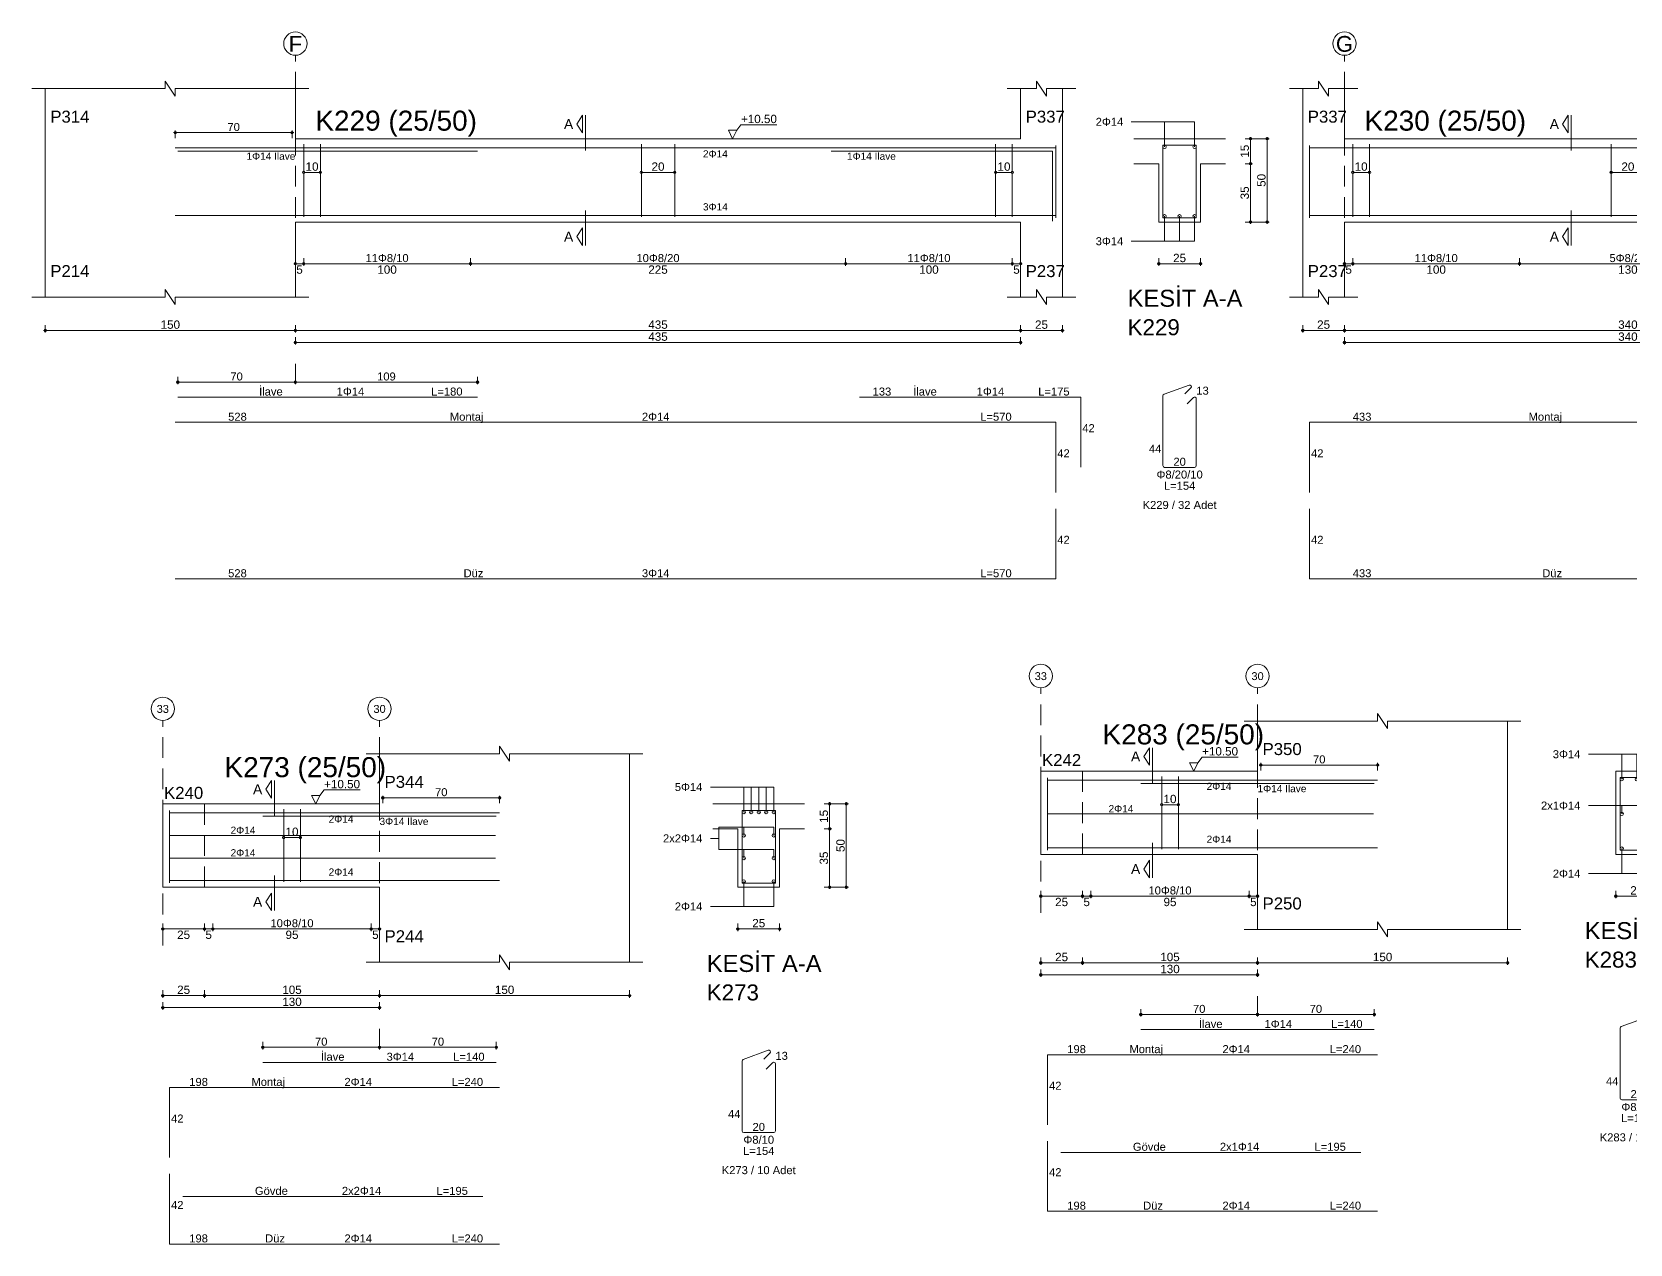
# Model space of a CAD drawing. Header units: millimetres. Extents: x 2232 to 85269, y -3593 to 5869.
# Drawn here: x 52799 to 54237, y -1480 to -390 of the extents above; entities that cross this region are included whole.
import ezdxf

# ---------------------------------------------------------------- set-up
doc = ezdxf.new("R2010")
doc.units = ezdxf.units.MM
doc.linetypes.add('DASHDOT2', pattern=[12.7, 6.35, -3.175, 0, -3.175])
doc.linetypes.add('DASHED4', pattern=[18.75, 12.5, -6.25])
doc.layers.add('aks', color=251, linetype='DASHDOT2', lineweight=35)
for name, color, linetype in [('Donatı Topl. Uzun. Yazısı', 7, 'Continuous'), ('Donatı Uz. Yazısı', 7, 'Continuous'), ('Donatı Yazısı', 7, 'Continuous'), ('Donatı Çizgisi', 7, 'Continuous'), ('Kiriş', 7, 'Continuous'), ('Standart', 7, 'Continuous'), ('Ölçülendirme', 7, 'Continuous')]:
    doc.layers.add(name, color=color, linetype=linetype)
doc.styles.add('arial_1_18', font='arial.ttf', dxfattribs={"height": 0.2})

# ---------------------------------------------------------------- blocks, each defined once
blk = doc.blocks.new('IDE792Entity7474')
at = {"layer": 'aks', "color": 30, "linetype": 'DASHED4', "lineweight": 5}
for points in [[(13973.33, 2016.8), (13973.33, 2151.8)], [(13973.33, 1955.8), (13973.33, 1966.8)]]:
    blk.add_lwpolyline(points, dxfattribs=at)
at = {"layer": 'aks', "color": 1, "linetype": 'Continuous', "lineweight": 5}
blk.add_circle((13973.33, 2158.8), 7, dxfattribs=at)
at = {"layer": 'Donatı Çizgisi', "color": 5, "linetype": 'Continuous', "lineweight": 5}
for points in [[(13901.33, 2096.4), (14429.33, 2096.4)], [(13902.83, 2094.4), (14082.58, 2094.4)], [(13978.33, 2055), (13978.33, 2098.6)], [(13988.33, 2055), (13988.33, 2098.6)], [(14180.83, 2055), (14180.83, 2098.6)], [(14200.83, 2055), (14200.83, 2098.6)], [(14294.58, 2094.4), (14427.33, 2094.4)], [(14393.33, 2055), (14393.33, 2098.6)], [(14403.33, 2055), (14403.33, 2098.6)], [(14427.33, 2052.4), (14427.33, 2094.4)], [(14429.33, 2054.4), (14429.33, 2097.8)], [(14493.67, 2054.3), (14493.67, 2097.9)], [(14493.67, 2097.9), (14513.67, 2097.9)], [(14513.67, 2054.3), (14513.67, 2097.9)], [(13901.33, 2055.8), (14429.33, 2055.8)], [(14493.67, 2054.3), (14513.67, 2054.3)], [(13902.83, 1946.8), (14082.58, 1946.8)], [(14311.58, 1946.8), (14444.33, 1946.8)], [(14444.33, 1904.8), (14444.33, 1946.8)], [(14493.67, 1905.72), (14493.67, 1947.59)], [(14494.34, 1948.54), (14509.34, 1954.01)], [(14506.77, 1948.69), (14510.41, 1952.33)], [(14508.15, 1942.78), (14511.93, 1946.56)], [(14513.67, 1905.72), (14513.67, 1945.84)], [(13901.33, 1931.7), (14429.33, 1931.7)], [(14429.33, 1889.7), (14429.33, 1931.7)], [(14494.69, 1904.7), (14512.65, 1904.7)], [(14429.33, 1837.85), (14429.33, 1879.85)], [(13901.33, 1837.85), (14429.33, 1837.85)]]:
    blk.add_lwpolyline(points, dxfattribs=at)
for centre in [(14494.67, 2096.9), (14512.67, 2096.9), (14494.67, 2055.3), (14503.67, 2055.3), (14512.67, 2055.3)]:
    blk.add_circle(centre, 1, dxfattribs=at)
for centre, start, end in [((14494.69, 1947.59), 110, 180), ((14509.69, 1953.05), 315, 110), ((14512.65, 1945.84), 0, 135), ((14494.69, 1905.72), 180, 270), ((14512.65, 1905.72), 270, 0)]:
    blk.add_arc(centre, 1.02, start, end, dxfattribs=at)
at = {"layer": 'Kiriş', "color": 1, "linetype": 'Continuous', "lineweight": 5}
for points in [[(13815.33, 2131.8), (13895.33, 2131.8)], [(13823.33, 2006.8), (13823.33, 2131.8)], [(13895.33, 2131.8), (13895.33, 2136.3)], [(13901.33, 2127.3), (13895.33, 2136.3)], [(13901.33, 2127.3), (13901.33, 2131.8)], [(13901.33, 2131.8), (13981.33, 2131.8)], [(13973.33, 2101.8), (13973.33, 2131.8)], [(14400.33, 2131.8), (14417.83, 2131.8)], [(14408.33, 2101.8), (14408.33, 2131.8)], [(14417.83, 2131.8), (14417.83, 2136.3)], [(14423.83, 2127.3), (14417.83, 2136.3)], [(14423.83, 2131.8), (14441.33, 2131.8)], [(14423.83, 2127.3), (14423.83, 2131.8)], [(14433.33, 2006.8), (14433.33, 2131.8)], [(13973.33, 2101.8), (14408.33, 2101.8)], [(14476.17, 2101.8), (14531.17, 2101.8)], [(14476.17, 2086.8), (14491.17, 2086.8)], [(14491.17, 2051.8), (14491.17, 2086.8)], [(14516.17, 2086.8), (14531.17, 2086.8)], [(14516.17, 2051.8), (14516.17, 2086.8)], [(13973.33, 2051.8), (14408.33, 2051.8)], [(13973.33, 2006.8), (13973.33, 2051.8)], [(14408.33, 2006.8), (14408.33, 2051.8)], [(14491.17, 2051.8), (14516.17, 2051.8)], [(13815.33, 2006.8), (13895.33, 2006.8)], [(13901.33, 2002.3), (13895.33, 2011.3)], [(13895.33, 2006.8), (13895.33, 2011.3)], [(13901.33, 2006.8), (13981.33, 2006.8)], [(13901.33, 2002.3), (13901.33, 2006.8)], [(14400.33, 2006.8), (14417.83, 2006.8)], [(14423.83, 2002.3), (14417.83, 2011.3)], [(14417.83, 2006.8), (14417.83, 2011.3)], [(14423.83, 2006.8), (14441.33, 2006.8)], [(14423.83, 2002.3), (14423.83, 2006.8)]]:
    blk.add_lwpolyline(points, dxfattribs=at)
at = {"layer": 'Ölçülendirme', "color": 1, "linetype": 'Continuous', "lineweight": 5}
for points in [[(14142.08, 2110.55), (14145.58, 2115.8)], [(14145.58, 2105.3), (14142.08, 2110.55)], [(14145.58, 2105.3), (14145.58, 2115.8)], [(14147.33, 2094.8), (14147.33, 2115.8)], [(14238.08, 2106.8), (14240.58, 2110.13)], [(14240.58, 2110.13), (14262.14, 2110.13)], [(14474.67, 2111.9), (14512.67, 2111.9)], [(14494.67, 2096.9), (14494.67, 2111.9)], [(14512.67, 2096.9), (14512.67, 2111.9)], [(13900.33, 2105.4), (13972.33, 2105.4)], [(13901.33, 2102.15), (13901.33, 2106.65)], [(13971.33, 2102.15), (13971.33, 2106.65)], [(14235.58, 2101.8), (14233.08, 2106.8)], [(14233.08, 2106.8), (14238.08, 2106.8)], [(14238.08, 2106.8), (14235.58, 2101.8)], [(14235.58, 2101.8), (14235.58, 2101.8)], [(14542.92, 2101.8), (14557.42, 2101.8)], [(14546.17, 2050.8), (14546.17, 2102.8)], [(14556.17, 2050.8), (14556.17, 2102.8)], [(13978.33, 2081.6), (13988.33, 2081.6)], [(14180.83, 2081.6), (14200.83, 2081.6)], [(14393.33, 2081.6), (14403.33, 2081.6)], [(14542.92, 2086.8), (14547.42, 2086.8)], [(14147.33, 2037.8), (14147.33, 2058.8)], [(14494.67, 2040.3), (14494.67, 2055.3)], [(14503.67, 2040.3), (14503.67, 2055.3)], [(14512.67, 2040.3), (14512.67, 2055.3)], [(14542.92, 2051.8), (14557.42, 2051.8)], [(14142.08, 2043.05), (14145.58, 2048.3)], [(14145.58, 2037.8), (14142.08, 2043.05)], [(14145.58, 2037.8), (14145.58, 2048.3)], [(14474.67, 2040.3), (14512.67, 2040.3)], [(13972.33, 2026.8), (14409.33, 2026.8)], [(13973.33, 2025.55), (13973.33, 2030.05)], [(13978.33, 2025.55), (13978.33, 2030.05)], [(14078.33, 2025.55), (14078.33, 2030.05)], [(14303.33, 2025.55), (14303.33, 2030.05)], [(14403.33, 2025.55), (14403.33, 2030.05)], [(14408.33, 2025.55), (14408.33, 2030.05)], [(14490.17, 2026.8), (14517.17, 2026.8)], [(14491.17, 2025.55), (14491.17, 2030.05)], [(14516.17, 2025.55), (14516.17, 2030.05)], [(13822.33, 1986.8), (14434.33, 1986.8)], [(13823.33, 1985.55), (13823.33, 1990.05)], [(13973.33, 1985.55), (13973.33, 1990.05)], [(14408.33, 1985.55), (14408.33, 1990.05)], [(14433.33, 1985.55), (14433.33, 1990.05)], [(13972.33, 1979.6), (14409.33, 1979.6)], [(13973.33, 1978.35), (13973.33, 1982.85)], [(14408.33, 1978.35), (14408.33, 1982.85)], [(13901.83, 1955.8), (13974.33, 1955.8)], [(13902.83, 1954.55), (13902.83, 1959.05)], [(13972.33, 1955.8), (14083.58, 1955.8)], [(13973.33, 1954.55), (13973.33, 1959.05)], [(13973.33, 1954.55), (13973.33, 1959.05)], [(14082.58, 1954.55), (14082.58, 1959.05)]]:
    blk.add_lwpolyline(points, dxfattribs=at)
for centre in [(13901.33, 2105.4), (13971.33, 2105.4), (14546.17, 2101.8), (14556.17, 2101.8), (13978.33, 2081.6), (13988.33, 2081.6), (14180.83, 2081.6), (14200.83, 2081.6), (14393.33, 2081.6), (14403.33, 2081.6), (14546.17, 2086.8), (14546.17, 2051.8), (14556.17, 2051.8), (13973.33, 2026.8), (13978.33, 2026.8), (13978.33, 2026.8), (14078.33, 2026.8), (14078.33, 2026.8), (14303.33, 2026.8), (14303.33, 2026.8), (14403.33, 2026.8), (14403.33, 2026.8), (14408.33, 2026.8), (14491.17, 2026.8), (14516.17, 2026.8), (13823.33, 1986.8), (13973.33, 1986.8), (13973.33, 1986.8), (14408.33, 1986.8), (14408.33, 1986.8), (14433.33, 1986.8), (13973.33, 1979.6), (14408.33, 1979.6), (13902.83, 1955.8), (13973.33, 1955.8), (13973.33, 1955.8), (14082.58, 1955.8)]:
    blk.add_circle(centre, 0.75, dxfattribs=at)
at = {"layer": 'aks', "color": 1, "linetype": 'Continuous', "lineweight": 5, "style": 'arial_1_18'}
blk.add_text('F', height=9.45, dxfattribs=at).set_placement((13969.3, 2153.92))
at = {"layer": 'Donatı Topl. Uzun. Yazısı', "color": 1, "linetype": 'Continuous', "lineweight": 5, "style": 'arial_1_18'}
for s, p in [('L=180', (14054.76, 1947.76)), ('L=175', (14418.86, 1947.76)), ('L=570', (14384.1, 1932.66)), ('L=154', (14494.25, 1891.26)), ('L=570', (14384.1, 1838.81))]:
    blk.add_text(s, height=4.8, dxfattribs=at).set_placement(p)
at = {"layer": 'Donatı Uz. Yazısı', "color": 1, "linetype": 'Continuous', "lineweight": 5, "style": 'arial_1_18'}
for s, p in [('133', (14319.55, 1947.76)), ('13', (14513.67, 1948.3)), ('528', (13933.01, 1932.66)), ('42', (14445.29, 1925.8)), ('44', (14485.25, 1913.42)), ('42', (14430.29, 1910.7)), ('20', (14499.94, 1905.66)), ('42', (14430.29, 1858.85)), ('528', (13933.01, 1838.81))]:
    blk.add_text(s, height=4.8, dxfattribs=at).set_placement(p)
at = {"layer": 'Donatı Yazısı', "color": 5, "linetype": 'Continuous', "lineweight": 5, "style": 'arial_1_18'}
for s, height, p in [('2Φ14', 4.8, (14453.33, 2109.5)), ('1Φ14 İlave', 4.32, (13944.02, 2089.12)), ('1Φ14 İlave', 4.32, (14304.18, 2089.12)), ('3Φ14', 4.8, (14453.33, 2037.9)), ('1Φ14', 4.8, (13998.1, 1947.76)), ('1Φ14', 4.8, (14381.94, 1947.76)), ('2Φ14', 4.8, (14181.17, 1932.66)), ('Φ8/20/10', 4.8, (14489.81, 1897.98)), ('K229 / 32 Adet', 4.8, (14481.48, 1879.74)), ('3Φ14', 4.8, (14181.17, 1838.81))]:
    blk.add_text(s, height=height, dxfattribs=at).set_placement(p)
for s, p in [('2Φ14', (14217.79, 2090.52)), ('3Φ14', (14217.79, 2058.76))]:
    blk.add_text(s, height=4.32, rotation=360, dxfattribs=at).set_placement(p)
at = {"layer": 'Donatı Yazısı', "color": 1, "linetype": 'Continuous', "lineweight": 5, "style": 'arial_1_18'}
for s, p in [('İlave', (13951.58, 1947.76)), ('İlave', (14343.88, 1947.76)), ('Montaj', (14066, 1932.66)), ('Düz', (14074.21, 1838.81))]:
    blk.add_text(s, height=4.8, dxfattribs=at).set_placement(p)
at = {"layer": 'Kiriş', "color": 1, "linetype": 'Continuous', "lineweight": 5, "style": 'arial_1_18'}
for s, height, p in [('P314', 7.2, (13826.33, 2111.4)), ('K229 (25/50)', 12, (13985.33, 2106.6)), ('P337', 7.2, (14411.33, 2111.4)), ('P214', 7.2, (13826.33, 2018.8)), ('P237', 7.2, (14411.33, 2018.8)), ('KESİT A-A', 10.2, (14472.47, 2001)), ('K229', 9.6, (14472.47, 1983.92))]:
    blk.add_text(s, height=height, dxfattribs=at).set_placement(p)
at = {"layer": 'Ölçülendirme', "color": 1, "linetype": 'Continuous', "lineweight": 5, "style": 'arial_1_18'}
for s, height, p in [('70', 4.8, (13932.6, 2106.4)), ('A', 5.95, (14134.44, 2107.57)), ('+10.50', 5, (14240.58, 2111.13)), ('A', 5.95, (14134.44, 2040.07)), ('25', 5, (14499.78, 2027.76)), ('5', 5, (13973.89, 2020.8)), ('100', 5, (14022.51, 2020.8)), ('225', 5, (14185.01, 2020.8)), ('100', 5, (14347.51, 2020.8)), ('5', 5, (14403.89, 2020.8)), ('150', 5, (13892.51, 1987.8)), ('435', 5, (14185.01, 1987.8)), ('435', 5, (14185.01, 1980.6)), ('25', 5, (14416.95, 1987.8))]:
    blk.add_text(s, height=height, dxfattribs=at).set_placement(p)
for s, rotation, p in [('15', 90, (14545.21, 2090.42)), ('10', 360, (13979.45, 2082.56)), ('20', 360, (14186.95, 2082.56)), ('10', 360, (14394.45, 2082.56)), ('50', 90, (14555.21, 2072.92)), ('35', 90, (14545.21, 2065.42))]:
    blk.add_text(s, height=5, rotation=rotation, dxfattribs=at).set_placement(p)
at = {"layer": 'Ölçülendirme', "color": 5, "linetype": 'Continuous', "lineweight": 5, "style": 'arial_1_18'}
for s, p in [('11Φ8/10', (14015.4, 2027.8)), ('10Φ8/20', (14177.9, 2027.8)), ('11Φ8/10', (14340.4, 2027.8)), ('70', (13934.35, 1956.8)), ('109', (14022.36, 1956.8))]:
    blk.add_text(s, height=4.8, dxfattribs=at).set_placement(p)
blk = doc.blocks.new('IDE792Entity7475')
at = {"layer": 'aks', "color": 30, "linetype": 'DASHED4', "lineweight": 5}
for points in [[(14602.53, 2016.8), (14602.53, 2151.8)], [(14942.53, 2016.8), (14942.53, 2151.8)], [(14942.53, 1955.8), (14942.53, 1966.8)]]:
    blk.add_lwpolyline(points, dxfattribs=at)
at = {"layer": 'aks', "color": 1, "linetype": 'Continuous', "lineweight": 5}
for centre in [(14602.53, 2158.8), (14942.53, 2158.8)]:
    blk.add_circle(centre, 7, dxfattribs=at)
at = {"layer": 'Donatı Çizgisi', "color": 5, "linetype": 'Continuous', "lineweight": 5}
for points in [[(14581.53, 2054.4), (14581.53, 2097.8)], [(14581.53, 2096.4), (15014.53, 2096.4)], [(14607.54, 2055), (14607.54, 2098.6)], [(14617.54, 2055), (14617.54, 2098.6)], [(14762.53, 2055), (14762.53, 2098.6)], [(14782.53, 2055), (14782.53, 2098.6)], [(14857.53, 2094.4), (15012.53, 2094.4)], [(14927.53, 2055), (14927.53, 2098.6)], [(14937.53, 2055), (14937.53, 2098.6)], [(15312.87, 2054.3), (15312.87, 2097.9)], [(15312.87, 2097.9), (15332.87, 2097.9)], [(15332.87, 2054.3), (15332.87, 2097.9)], [(14581.53, 2055.8), (15014.53, 2055.8)], [(15312.87, 2054.3), (15332.87, 2054.3)], [(14857.53, 1946.8), (15012.53, 1946.8)], [(15312.87, 1905.72), (15312.87, 1947.59)], [(15313.54, 1948.54), (15328.55, 1954.01)], [(15325.98, 1948.69), (15329.62, 1952.33)], [(15327.35, 1942.78), (15331.13, 1946.56)], [(15332.87, 1905.72), (15332.87, 1945.84)], [(14581.53, 1889.7), (14581.53, 1931.7)], [(14581.53, 1931.7), (15014.53, 1931.7)], [(15313.89, 1904.7), (15331.85, 1904.7)], [(14581.53, 1837.85), (14581.53, 1879.85)], [(14581.53, 1837.85), (15014.53, 1837.85)]]:
    blk.add_lwpolyline(points, dxfattribs=at)
for centre in [(15313.87, 2096.9), (15331.87, 2096.9), (15313.87, 2055.3), (15331.87, 2055.3)]:
    blk.add_circle(centre, 1, dxfattribs=at)
for centre, start, end in [((15313.89, 1947.59), 110, 180), ((15328.89, 1953.05), 315, 110), ((15331.85, 1945.84), 0, 135), ((15313.89, 1905.72), 180, 270), ((15331.85, 1905.72), 270, 0)]:
    blk.add_arc(centre, 1.02, start, end, dxfattribs=at)
at = {"layer": 'Kiriş', "color": 1, "linetype": 'Continuous', "lineweight": 5}
for points in [[(14569.53, 2131.8), (14587.03, 2131.8)], [(14577.53, 2006.8), (14577.53, 2131.8)], [(14587.03, 2131.8), (14587.03, 2136.3)], [(14593.03, 2127.3), (14587.03, 2136.3)], [(14593.03, 2127.3), (14593.03, 2131.8)], [(14593.03, 2131.8), (14610.54, 2131.8)], [(14602.53, 2101.8), (14602.53, 2131.8)], [(14934.53, 2131.8), (15094.53, 2131.8)], [(14942.53, 2101.8), (14942.53, 2131.8)], [(15094.53, 2131.8), (15094.53, 2136.3)], [(15100.53, 2127.3), (15094.53, 2136.3)], [(15100.53, 2131.8), (15260.54, 2131.8)], [(15100.53, 2127.3), (15100.53, 2131.8)], [(15252.54, 2006.8), (15252.54, 2131.8)], [(14602.53, 2101.8), (14942.53, 2101.8)], [(15295.37, 2101.8), (15350.37, 2101.8)], [(15295.37, 2086.8), (15310.37, 2086.8)], [(15310.37, 2051.8), (15310.37, 2086.8)], [(15335.37, 2086.8), (15350.37, 2086.8)], [(15335.37, 2051.8), (15335.37, 2086.8)], [(14602.53, 2051.8), (14942.53, 2051.8)], [(14602.53, 2006.8), (14602.53, 2051.8)], [(14942.53, 2006.8), (14942.53, 2051.8)], [(15310.37, 2051.8), (15335.37, 2051.8)], [(14569.53, 2006.8), (14587.03, 2006.8)], [(14593.03, 2002.3), (14587.03, 2011.3)], [(14587.03, 2006.8), (14587.03, 2011.3)], [(14593.03, 2006.8), (14610.54, 2006.8)], [(14593.03, 2002.3), (14593.03, 2006.8)], [(14934.53, 2006.8), (15094.53, 2006.8)], [(15100.53, 2002.3), (15094.53, 2011.3)], [(15094.53, 2006.8), (15094.53, 2011.3)], [(15100.53, 2006.8), (15260.54, 2006.8)], [(15100.53, 2002.3), (15100.53, 2006.8)]]:
    blk.add_lwpolyline(points, dxfattribs=at)
at = {"layer": 'Ölçülendirme', "color": 1, "linetype": 'Continuous', "lineweight": 5}
for points in [[(14733.29, 2110.55), (14736.79, 2115.8)], [(14736.79, 2105.3), (14733.29, 2110.55)], [(14736.79, 2105.3), (14736.79, 2115.8)], [(14738.54, 2094.8), (14738.54, 2115.8)], [(14810.28, 2106.8), (14812.78, 2110.13)], [(14812.78, 2110.13), (14834.35, 2110.13)], [(15293.87, 2111.9), (15331.87, 2111.9)], [(15313.87, 2096.9), (15313.87, 2111.9)], [(15331.87, 2096.9), (15331.87, 2111.9)], [(14807.78, 2101.8), (14805.28, 2106.8)], [(14805.28, 2106.8), (14810.28, 2106.8)], [(14810.28, 2106.8), (14807.78, 2101.8)], [(14807.78, 2101.8), (14807.78, 2101.8)], [(14943.53, 2105.4), (15015.53, 2105.4)], [(14944.53, 2102.15), (14944.53, 2106.65)], [(15014.53, 2102.15), (15014.53, 2106.65)], [(15362.12, 2101.8), (15376.62, 2101.8)], [(15365.37, 2050.8), (15365.37, 2102.8)], [(15375.37, 2050.8), (15375.37, 2102.8)], [(14607.54, 2081.6), (14617.54, 2081.6)], [(14762.53, 2081.6), (14782.53, 2081.6)], [(14927.53, 2081.6), (14937.53, 2081.6)], [(15362.12, 2086.8), (15366.62, 2086.8)], [(14738.54, 2037.8), (14738.54, 2058.8)], [(15313.87, 2040.3), (15313.87, 2055.3)], [(15331.87, 2040.3), (15331.87, 2055.3)], [(15362.12, 2051.8), (15376.62, 2051.8)], [(14733.29, 2043.05), (14736.79, 2048.3)], [(14736.79, 2037.8), (14733.29, 2043.05)], [(14736.79, 2037.8), (14736.79, 2048.3)], [(15293.87, 2040.3), (15331.87, 2040.3)], [(14601.53, 2026.8), (14943.53, 2026.8)], [(14602.53, 2025.55), (14602.53, 2030.05)], [(14607.54, 2025.55), (14607.54, 2030.05)], [(14707.54, 2025.55), (14707.54, 2030.05)], [(14837.53, 2025.55), (14837.53, 2030.05)], [(14937.53, 2025.55), (14937.53, 2030.05)], [(14942.53, 2025.55), (14942.53, 2030.05)], [(15309.37, 2026.8), (15336.37, 2026.8)], [(15310.37, 2025.55), (15310.37, 2030.05)], [(15335.37, 2025.55), (15335.37, 2030.05)], [(14576.53, 1986.8), (15253.54, 1986.8)], [(14577.53, 1985.55), (14577.53, 1990.05)], [(14602.53, 1985.55), (14602.53, 1990.05)], [(14942.53, 1985.55), (14942.53, 1990.05)], [(15252.54, 1985.55), (15252.54, 1990.05)], [(14601.53, 1979.6), (14943.53, 1979.6)], [(14602.53, 1978.35), (14602.53, 1982.85)], [(14942.53, 1978.35), (14942.53, 1982.85)], [(14856.53, 1955.8), (14943.53, 1955.8)], [(14857.53, 1954.55), (14857.53, 1959.05)], [(14941.53, 1955.8), (15013.53, 1955.8)], [(14942.53, 1954.55), (14942.53, 1959.05)], [(14942.53, 1954.55), (14942.53, 1959.05)], [(15012.53, 1954.55), (15012.53, 1959.05)]]:
    blk.add_lwpolyline(points, dxfattribs=at)
for centre in [(14944.53, 2105.4), (15014.53, 2105.4), (15365.37, 2101.8), (15375.37, 2101.8), (14607.54, 2081.6), (14617.54, 2081.6), (14762.53, 2081.6), (14782.53, 2081.6), (14927.53, 2081.6), (14937.53, 2081.6), (15365.37, 2086.8), (15365.37, 2051.8), (15375.37, 2051.8), (14602.53, 2026.8), (14607.54, 2026.8), (14607.54, 2026.8), (14707.54, 2026.8), (14707.54, 2026.8), (14837.53, 2026.8), (14837.53, 2026.8), (14937.53, 2026.8), (14937.53, 2026.8), (14942.53, 2026.8), (15310.37, 2026.8), (15335.37, 2026.8), (14577.53, 1986.8), (14602.53, 1986.8), (14602.53, 1986.8), (14942.53, 1986.8), (14942.53, 1986.8), (15252.54, 1986.8), (14602.53, 1979.6), (14942.53, 1979.6), (14857.53, 1955.8), (14942.53, 1955.8), (14942.53, 1955.8), (15012.53, 1955.8)]:
    blk.add_circle(centre, 0.75, dxfattribs=at)
at = {"layer": 'aks', "color": 1, "linetype": 'Continuous', "lineweight": 5, "style": 'arial_1_18'}
for s, p in [('G', (14597.4, 2153.92)), ('H', (14937.77, 2153.92))]:
    blk.add_text(s, height=9.45, dxfattribs=at).set_placement(p)
at = {"layer": 'Donatı Topl. Uzun. Yazısı', "color": 1, "linetype": 'Continuous', "lineweight": 5, "style": 'arial_1_18'}
for s, p in [('L=155', (14985.95, 1947.76)), ('L=475', (14974.05, 1932.66)), ('L=154', (15313.45, 1891.26)), ('L=475', (14974.05, 1838.81))]:
    blk.add_text(s, height=4.8, dxfattribs=at).set_placement(p)
at = {"layer": 'Donatı Uz. Yazısı', "color": 1, "linetype": 'Continuous', "lineweight": 5, "style": 'arial_1_18'}
for s, p in [('13', (15332.87, 1948.3)), ('433', (14607.51, 1932.66)), ('44', (15304.45, 1913.42)), ('42', (14582.49, 1910.7)), ('20', (15319.14, 1905.66)), ('42', (14582.49, 1858.85)), ('433', (14607.51, 1838.81))]:
    blk.add_text(s, height=4.8, dxfattribs=at).set_placement(p)
at = {"layer": 'Donatı Yazısı', "color": 5, "linetype": 'Continuous', "lineweight": 5, "style": 'arial_1_18'}
for s, height, p in [('2Φ14', 4.8, (15272.54, 2109.5)), ('1Φ14 İlave', 4.32, (14942.53, 2089.12)), ('2Φ14', 4.8, (15272.54, 2037.9)), ('1Φ14', 4.8, (14939.68, 1947.76)), ('2Φ14', 4.8, (14811.02, 1932.66)), ('Φ8/20/10', 4.8, (15309.01, 1897.98)), ('K230 / 27 Adet', 4.8, (15300.69, 1879.74)), ('2Φ14', 4.8, (14811.02, 1838.81))]:
    blk.add_text(s, height=height, dxfattribs=at).set_placement(p)
for p in [(14799.49, 2090.52), (14799.49, 2058.76)]:
    blk.add_text('2Φ14', height=4.32, rotation=360, dxfattribs=at).set_placement(p)
at = {"layer": 'Donatı Yazısı', "color": 1, "linetype": 'Continuous', "lineweight": 5, "style": 'arial_1_18'}
for s, p in [('İlave', (14897.62, 1947.76)), ('Montaj', (14712.96, 1932.66)), ('Düz', (14721.16, 1838.81))]:
    blk.add_text(s, height=4.8, dxfattribs=at).set_placement(p)
at = {"layer": 'Kiriş', "color": 1, "linetype": 'Continuous', "lineweight": 5, "style": 'arial_1_18'}
for s, height, p in [('P337', 7.2, (14580.53, 2111.4)), ('K230 (25/50)', 12, (14614.54, 2106.6)), ('P315', 7.2, (14945.53, 2111.4)), ('P237', 7.2, (14580.53, 2018.8)), ('P215', 7.2, (14945.53, 2018.8)), ('KESİT A-A', 10.2, (15291.67, 2001)), ('K230', 9.6, (15291.67, 1983.92))]:
    blk.add_text(s, height=height, dxfattribs=at).set_placement(p)
at = {"layer": 'Ölçülendirme', "color": 1, "linetype": 'Continuous', "lineweight": 5, "style": 'arial_1_18'}
for s, height, p in [('A', 5.95, (14725.64, 2107.57)), ('+10.50', 5, (14812.78, 2111.13)), ('70', 4.8, (14975.81, 2106.4)), ('A', 5.95, (14725.64, 2040.07)), ('25', 5, (15318.98, 2027.76)), ('5', 5, (14603.09, 2020.8)), ('100', 5, (14651.71, 2020.8)), ('130', 5, (14766.71, 2020.8)), ('100', 5, (14881.71, 2020.8)), ('5', 5, (14938.09, 2020.8)), ('25', 5, (14586.15, 1987.8)), ('340', 5, (14766.71, 1987.8)), ('340', 5, (14766.71, 1980.6)), ('310', 5, (15091.71, 1987.8))]:
    blk.add_text(s, height=height, dxfattribs=at).set_placement(p)
for s, rotation, p in [('15', 90, (15364.41, 2090.42)), ('10', 360, (14608.65, 2082.56)), ('20', 360, (14768.65, 2082.56)), ('10', 360, (14928.65, 2082.56)), ('50', 90, (15374.41, 2072.92)), ('35', 90, (15364.41, 2065.42))]:
    blk.add_text(s, height=5, rotation=rotation, dxfattribs=at).set_placement(p)
at = {"layer": 'Ölçülendirme', "color": 5, "linetype": 'Continuous', "lineweight": 5, "style": 'arial_1_18'}
for s, p in [('11Φ8/10', (14644.61, 2027.8)), ('5Φ8/20', (14761.47, 2027.8)), ('11Φ8/10', (14874.61, 2027.8)), ('85', (14896.31, 1956.8)), ('70', (14973.81, 1956.8))]:
    blk.add_text(s, height=4.8, dxfattribs=at).set_placement(p)
blk = doc.blocks.new('IDE792Entity7506')
at = {"layer": 'aks', "color": 30, "linetype": 'DASHED4', "lineweight": 5}
for points in [[(15312.89, 1648.65), (15312.89, 1783.65)], [(15442.89, 1648.65), (15442.89, 1783.65)], [(15442.89, 1587.65), (15442.89, 1598.65)]]:
    blk.add_lwpolyline(points, dxfattribs=at)
at = {"layer": 'aks', "color": 1, "linetype": 'Continuous', "lineweight": 5}
for centre in [(15312.89, 1790.65), (15442.89, 1790.65)]:
    blk.add_circle(centre, 7, dxfattribs=at)
at = {"layer": 'Donatı Çizgisi', "color": 5, "linetype": 'Continuous', "lineweight": 5}
for points in [[(15316.89, 1686.25), (15316.89, 1729.65)], [(15316.89, 1728.25), (15514.89, 1728.25)], [(15372.89, 1726.25), (15512.89, 1726.25)], [(15385.39, 1686.85), (15385.39, 1730.45)], [(15395.39, 1686.85), (15395.39, 1730.45)], [(15660.31, 1686.15), (15660.31, 1729.75)], [(15660.31, 1729.75), (15680.31, 1729.75)], [(15680.31, 1686.15), (15680.31, 1729.75)], [(15317.39, 1714.72), (15512.39, 1714.72)], [(15317.39, 1701.18), (15512.39, 1701.18)], [(15316.89, 1687.65), (15514.89, 1687.65)], [(15660.31, 1686.15), (15680.31, 1686.15)], [(15660.98, 1580.39), (15675.98, 1585.86)], [(15673.41, 1580.53), (15677.05, 1584.18)], [(15372.89, 1578.65), (15512.89, 1578.65)], [(15660.31, 1537.57), (15660.31, 1579.44)], [(15674.79, 1574.63), (15678.56, 1578.41)], [(15680.31, 1537.57), (15680.31, 1577.69)], [(15316.89, 1521.55), (15316.89, 1563.55)], [(15316.89, 1563.55), (15514.89, 1563.55)], [(15661.33, 1536.55), (15679.29, 1536.55)], [(15316.89, 1469.7), (15316.89, 1511.7)], [(15324.89, 1498.23), (15504.89, 1498.23)], [(15316.89, 1469.7), (15514.89, 1469.7)]]:
    blk.add_lwpolyline(points, dxfattribs=at)
for centre in [(15661.31, 1728.75), (15665.81, 1728.75), (15670.31, 1728.75), (15674.81, 1728.75), (15679.31, 1728.75), (15661.31, 1714.72), (15679.31, 1714.72), (15661.31, 1701.18), (15679.31, 1701.18), (15661.31, 1687.15), (15679.31, 1687.15)]:
    blk.add_circle(centre, 1, dxfattribs=at)
for centre, start, end in [((15676.33, 1584.9), 315, 110), ((15661.33, 1579.44), 110, 180), ((15679.29, 1577.69), 0, 135), ((15661.33, 1537.57), 180, 270), ((15679.29, 1537.57), 270, 0)]:
    blk.add_arc(centre, 1.02, start, end, dxfattribs=at)
at = {"layer": 'Kiriş', "color": 1, "linetype": 'Continuous', "lineweight": 5}
for points in [[(15434.89, 1763.65), (15514.89, 1763.65)], [(15442.89, 1733.65), (15442.89, 1763.65)], [(15514.89, 1763.65), (15514.89, 1768.15)], [(15520.89, 1759.15), (15514.89, 1768.15)], [(15520.89, 1759.15), (15520.89, 1763.65)], [(15520.89, 1763.65), (15600.89, 1763.65)], [(15592.89, 1638.65), (15592.89, 1763.65)], [(15312.89, 1683.65), (15312.89, 1733.65)], [(15312.89, 1733.65), (15442.89, 1733.65)], [(15642.81, 1733.65), (15697.81, 1733.65)], [(15642.81, 1718.65), (15657.81, 1718.65)], [(15657.81, 1683.65), (15657.81, 1718.65)], [(15682.81, 1718.65), (15697.81, 1718.65)], [(15682.81, 1683.65), (15682.81, 1718.65)], [(15312.89, 1683.65), (15442.89, 1683.65)], [(15442.89, 1638.65), (15442.89, 1683.65)], [(15657.81, 1683.65), (15682.81, 1683.65)], [(15520.89, 1634.15), (15514.89, 1643.15)], [(15514.89, 1638.65), (15514.89, 1643.15)], [(15434.89, 1638.65), (15514.89, 1638.65)], [(15520.89, 1638.65), (15600.89, 1638.65)], [(15520.89, 1634.15), (15520.89, 1638.65)]]:
    blk.add_lwpolyline(points, dxfattribs=at)
at = {"layer": 'Kiriş', "color": 1, "linetype": 'DASHED4', "lineweight": 5}
for points in [[(15312.89, 1683.65), (15312.89, 1733.65)], [(15337.89, 1683.65), (15337.89, 1733.65)]]:
    blk.add_lwpolyline(points, dxfattribs=at)
at = {"layer": 'Ölçülendirme', "color": 1, "linetype": 'Continuous', "lineweight": 5}
for points in [[(15374.64, 1742.4), (15378.14, 1747.65)], [(15378.14, 1737.15), (15378.14, 1747.65)], [(15379.89, 1726.65), (15379.89, 1747.65)], [(15378.14, 1737.15), (15374.64, 1742.4)], [(15404.64, 1733.65), (15402.14, 1738.65)], [(15402.14, 1738.65), (15407.14, 1738.65)], [(15407.14, 1738.65), (15404.64, 1733.65)], [(15407.14, 1738.65), (15409.64, 1741.98)], [(15409.64, 1741.98), (15431.2, 1741.98)], [(15443.89, 1737.25), (15515.89, 1737.25)], [(15444.89, 1734), (15444.89, 1738.5)], [(15514.89, 1734), (15514.89, 1738.5)], [(15641.31, 1743.75), (15679.31, 1743.75)], [(15661.31, 1728.75), (15661.31, 1743.75)], [(15665.81, 1728.75), (15665.81, 1743.75)], [(15670.31, 1728.75), (15670.31, 1743.75)], [(15674.81, 1728.75), (15674.81, 1743.75)], [(15679.31, 1728.75), (15679.31, 1743.75)], [(15404.64, 1733.65), (15404.64, 1733.65)], [(15709.56, 1733.65), (15724.06, 1733.65)], [(15712.81, 1682.65), (15712.81, 1734.65)], [(15722.81, 1682.65), (15722.81, 1734.65)], [(15646.31, 1719.72), (15679.31, 1719.72)], [(15646.31, 1706.18), (15646.31, 1719.72)], [(15661.31, 1714.72), (15661.31, 1719.72)], [(15679.31, 1714.72), (15679.31, 1719.72)], [(15709.56, 1718.65), (15714.06, 1718.65)], [(15385.39, 1713.45), (15395.39, 1713.45)], [(15641.31, 1712.95), (15646.31, 1712.95)], [(15646.31, 1706.18), (15679.31, 1706.18)], [(15661.31, 1701.18), (15661.31, 1706.18)], [(15679.31, 1701.18), (15679.31, 1706.18)], [(15379.89, 1669.65), (15379.89, 1690.65)], [(15661.31, 1672.15), (15661.31, 1687.15)], [(15679.31, 1672.15), (15679.31, 1687.15)], [(15374.64, 1674.9), (15378.14, 1680.15)], [(15378.14, 1669.65), (15378.14, 1680.15)], [(15709.56, 1683.65), (15724.06, 1683.65)], [(15378.14, 1669.65), (15374.64, 1674.9)], [(15641.31, 1672.15), (15679.31, 1672.15)], [(15311.89, 1658.65), (15443.89, 1658.65)], [(15312.89, 1657.4), (15312.89, 1661.9)], [(15337.89, 1657.4), (15337.89, 1661.9)], [(15342.89, 1657.4), (15342.89, 1661.9)], [(15437.89, 1657.4), (15437.89, 1661.9)], [(15442.89, 1657.4), (15442.89, 1661.9)], [(15656.81, 1658.65), (15683.81, 1658.65)], [(15657.81, 1657.4), (15657.81, 1661.9)], [(15682.81, 1657.4), (15682.81, 1661.9)], [(15312.89, 1617.4), (15312.89, 1621.9)], [(15337.89, 1617.4), (15337.89, 1621.9)], [(15442.89, 1617.4), (15442.89, 1621.9)], [(15592.89, 1617.4), (15592.89, 1621.9)], [(15311.89, 1618.65), (15593.89, 1618.65)], [(15311.89, 1611.45), (15443.89, 1611.45)], [(15312.89, 1610.2), (15312.89, 1614.7)], [(15442.89, 1610.2), (15442.89, 1614.7)], [(15371.89, 1587.65), (15443.89, 1587.65)], [(15372.89, 1586.4), (15372.89, 1590.9)], [(15441.89, 1587.65), (15513.89, 1587.65)], [(15442.89, 1586.4), (15442.89, 1590.9)], [(15442.89, 1586.4), (15442.89, 1590.9)], [(15512.89, 1586.4), (15512.89, 1590.9)]]:
    blk.add_lwpolyline(points, dxfattribs=at)
for centre in [(15444.89, 1737.25), (15514.89, 1737.25), (15712.81, 1733.65), (15722.81, 1733.65), (15712.81, 1718.65), (15385.39, 1713.45), (15395.39, 1713.45), (15712.81, 1683.65), (15722.81, 1683.65), (15312.89, 1658.65), (15337.89, 1658.65), (15337.89, 1658.65), (15342.89, 1658.65), (15342.89, 1658.65), (15437.89, 1658.65), (15437.89, 1658.65), (15442.89, 1658.65), (15657.81, 1658.65), (15682.81, 1658.65), (15312.89, 1618.65), (15312.89, 1611.45), (15337.89, 1618.65), (15337.89, 1618.65), (15442.89, 1618.65), (15442.89, 1618.65), (15442.89, 1611.45), (15592.89, 1618.65), (15372.89, 1587.65), (15442.89, 1587.65), (15442.89, 1587.65), (15512.89, 1587.65)]:
    blk.add_circle(centre, 0.75, dxfattribs=at)
at = {"layer": 'aks', "color": 1, "linetype": 'Continuous', "lineweight": 5, "style": 'arial_1_18'}
for s, p in [('33', (15309.22, 1788.21)), ('30', (15439.22, 1788.21))]:
    blk.add_text(s, height=4.725, dxfattribs=at).set_placement(p)
at = {"layer": 'Donatı Topl. Uzun. Yazısı', "color": 1, "linetype": 'Continuous', "lineweight": 5, "style": 'arial_1_18'}
for s, p in [('L=140', (15487.05, 1579.61)), ('L=240', (15486.15, 1564.51)), ('L=154', (15660.89, 1523.11)), ('L=195', (15477.05, 1499.19)), ('L=240', (15486.15, 1470.66))]:
    blk.add_text(s, height=4.8, dxfattribs=at).set_placement(p)
at = {"layer": 'Donatı Uz. Yazısı', "color": 1, "linetype": 'Continuous', "lineweight": 5, "style": 'arial_1_18'}
for s, p in [('13', (15680.31, 1580.15)), ('198', (15328.77, 1564.51)), ('42', (15317.85, 1542.55)), ('44', (15651.89, 1545.27)), ('20', (15666.58, 1537.51)), ('42', (15317.85, 1490.7)), ('198', (15328.77, 1470.66))]:
    blk.add_text(s, height=4.8, dxfattribs=at).set_placement(p)
at = {"layer": 'Donatı Yazısı', "color": 5, "linetype": 'Continuous', "lineweight": 5, "style": 'arial_1_18'}
for s, height, p in [('5Φ14', 4.8, (15619.97, 1741.35)), ('3Φ14 İlave', 4.32, (15442.89, 1720.97)), ('2x2Φ14', 4.8, (15612.89, 1710.55)), ('2Φ14', 4.8, (15619.97, 1669.75)), ('3Φ14', 4.8, (15447.09, 1579.61)), ('2Φ14', 4.8, (15421.83, 1564.51)), ('Φ8/10', 4.8, (15661.11, 1529.83)), ('K273 / 10 Adet', 4.8, (15648.12, 1511.59)), ('2x2Φ14', 4.8, (15420.29, 1499.19)), ('2Φ14', 4.8, (15421.83, 1470.66))]:
    blk.add_text(s, height=height, dxfattribs=at).set_placement(p)
for p in [(15412.35, 1722.37), (15353.55, 1715.68), (15353.55, 1702.14), (15412.35, 1690.61)]:
    blk.add_text('2Φ14', height=4.32, rotation=360, dxfattribs=at).set_placement(p)
at = {"layer": 'Donatı Yazısı', "color": 1, "linetype": 'Continuous', "lineweight": 5, "style": 'arial_1_18'}
for s, p in [('İlave', (15407.72, 1579.61)), ('Montaj', (15366.06, 1564.51)), ('Gövde', (15368.13, 1499.19)), ('Düz', (15374.27, 1470.66))]:
    blk.add_text(s, height=4.8, dxfattribs=at).set_placement(p)
at = {"layer": 'Kiriş', "color": 1, "linetype": 'Continuous', "lineweight": 5, "style": 'arial_1_18'}
for s, height, p in [('K273 (25/50)', 12, (15349.89, 1749.65)), ('P344', 7.2, (15445.89, 1743.25)), ('K240', 7.2, (15313.64, 1736.65)), ('P244', 7.2, (15445.89, 1650.65)), ('KESİT A-A', 10.2, (15639.11, 1632.85)), ('K273', 9.6, (15639.11, 1615.77))]:
    blk.add_text(s, height=height, dxfattribs=at).set_placement(p)
at = {"layer": 'Ölçülendirme', "color": 1, "linetype": 'Continuous', "lineweight": 5, "style": 'arial_1_18'}
for s, height, p in [('A', 5.95, (15367, 1739.42)), ('+10.50', 5, (15409.64, 1742.98)), ('70', 4.8, (15476.16, 1738.25)), ('A', 5.95, (15367, 1671.92)), ('25', 5, (15666.42, 1659.61)), ('25', 5, (15321.5, 1652.65)), ('5', 5, (15338.45, 1652.65)), ('95', 5, (15386.5, 1652.65)), ('5', 5, (15438.45, 1652.65)), ('25', 5, (15321.5, 1619.65)), ('105', 5, (15384.56, 1619.65)), ('150', 5, (15512.06, 1619.65)), ('130', 5, (15384.56, 1612.45))]:
    blk.add_text(s, height=height, dxfattribs=at).set_placement(p)
for s, rotation, p in [('15', 90, (15711.85, 1722.27)), ('10', 360, (15386.5, 1714.41)), ('50', 90, (15721.85, 1704.77)), ('35', 90, (15711.85, 1697.27))]:
    blk.add_text(s, height=5, rotation=rotation, dxfattribs=at).set_placement(p)
at = {"layer": 'Ölçülendirme', "color": 5, "linetype": 'Continuous', "lineweight": 5, "style": 'arial_1_18'}
for s, p in [('10Φ8/10', (15377.46, 1659.65)), ('70', (15404.16, 1588.65)), ('70', (15474.16, 1588.65))]:
    blk.add_text(s, height=4.8, dxfattribs=at).set_placement(p)
blk = doc.blocks.new('IDE792Entity7514')
at = {"layer": 'aks', "color": 30, "linetype": 'DASHED4', "lineweight": 5}
for points in [[(23631.27, 1648.65), (23631.27, 1783.65)], [(23761.27, 1648.65), (23761.27, 1783.65)], [(23761.27, 1587.65), (23761.27, 1598.65)]]:
    blk.add_lwpolyline(points, dxfattribs=at)
at = {"layer": 'aks', "color": 1, "linetype": 'Continuous', "lineweight": 5}
for centre in [(23631.27, 1790.65), (23761.27, 1790.65)]:
    blk.add_circle(centre, 7, dxfattribs=at)
at = {"layer": 'Donatı Çizgisi', "color": 5, "linetype": 'Continuous', "lineweight": 5}
for points in [[(23635.27, 1686.25), (23635.27, 1729.65)], [(23635.27, 1728.25), (23833.27, 1728.25)], [(23691.27, 1726.25), (23831.27, 1726.25)], [(23703.77, 1686.85), (23703.77, 1730.45)], [(23713.77, 1686.85), (23713.77, 1730.45)], [(23978.69, 1686.15), (23978.69, 1729.75)], [(23978.69, 1729.75), (23998.69, 1729.75)], [(23998.69, 1686.15), (23998.69, 1729.75)], [(23635.77, 1707.95), (23830.77, 1707.95)], [(23635.27, 1687.65), (23833.27, 1687.65)], [(23978.69, 1686.15), (23998.69, 1686.15)], [(23979.36, 1580.39), (23994.36, 1585.86)], [(23991.79, 1580.53), (23995.43, 1584.18)], [(23691.27, 1578.65), (23831.27, 1578.65)], [(23978.69, 1537.57), (23978.69, 1579.44)], [(23993.17, 1574.63), (23996.94, 1578.41)], [(23998.69, 1537.57), (23998.69, 1577.69)], [(23635.27, 1521.55), (23635.27, 1563.55)], [(23635.27, 1563.55), (23833.27, 1563.55)], [(23979.71, 1536.55), (23997.67, 1536.55)], [(23635.27, 1469.7), (23635.27, 1511.7)], [(23643.27, 1505), (23823.27, 1505)], [(23635.27, 1469.7), (23833.27, 1469.7)]]:
    blk.add_lwpolyline(points, dxfattribs=at)
for centre in [(23979.69, 1728.75), (23988.69, 1728.75), (23997.69, 1728.75), (23979.69, 1707.95), (23997.69, 1707.95), (23979.69, 1687.15), (23997.69, 1687.15)]:
    blk.add_circle(centre, 1, dxfattribs=at)
for centre, start, end in [((23994.71, 1584.9), 315, 110), ((23979.71, 1579.44), 110, 180), ((23997.67, 1577.69), 0, 135), ((23979.71, 1537.57), 180, 270), ((23997.67, 1537.57), 270, 0)]:
    blk.add_arc(centre, 1.02, start, end, dxfattribs=at)
at = {"layer": 'Kiriş', "color": 1, "linetype": 'Continuous', "lineweight": 5}
for points in [[(23753.27, 1763.65), (23833.27, 1763.65)], [(23761.27, 1733.65), (23761.27, 1763.65)], [(23833.27, 1763.65), (23833.27, 1768.15)], [(23839.27, 1759.15), (23833.27, 1768.15)], [(23839.27, 1759.15), (23839.27, 1763.65)], [(23839.27, 1763.65), (23919.27, 1763.65)], [(23911.27, 1638.65), (23911.27, 1763.65)], [(23631.27, 1683.65), (23631.27, 1733.65)], [(23631.27, 1733.65), (23761.27, 1733.65)], [(23976.19, 1733.65), (24016.19, 1733.65)], [(23976.19, 1683.65), (23976.19, 1733.65)], [(24001.19, 1718.65), (24016.19, 1718.65)], [(24001.19, 1683.65), (24001.19, 1718.65)], [(23631.27, 1683.65), (23761.27, 1683.65)], [(23761.27, 1638.65), (23761.27, 1683.65)], [(23976.19, 1683.65), (24001.19, 1683.65)], [(23839.27, 1634.15), (23833.27, 1643.15)], [(23833.27, 1638.65), (23833.27, 1643.15)], [(23753.27, 1638.65), (23833.27, 1638.65)], [(23839.27, 1638.65), (23919.27, 1638.65)], [(23839.27, 1634.15), (23839.27, 1638.65)]]:
    blk.add_lwpolyline(points, dxfattribs=at)
at = {"layer": 'Kiriş', "color": 1, "linetype": 'DASHED4', "lineweight": 5}
for points in [[(23631.27, 1683.65), (23631.27, 1733.65)], [(23656.27, 1683.65), (23656.27, 1733.65)]]:
    blk.add_lwpolyline(points, dxfattribs=at)
at = {"layer": 'Ölçülendirme', "color": 1, "linetype": 'Continuous', "lineweight": 5}
for points in [[(23693.02, 1742.4), (23696.52, 1747.65)], [(23696.52, 1737.15), (23696.52, 1747.65)], [(23698.27, 1726.65), (23698.27, 1747.65)], [(23696.52, 1737.15), (23693.02, 1742.4)], [(23723.02, 1733.65), (23720.52, 1738.65)], [(23720.52, 1738.65), (23725.52, 1738.65)], [(23725.52, 1738.65), (23723.02, 1733.65)], [(23725.52, 1738.65), (23728.02, 1741.98)], [(23728.02, 1741.98), (23749.58, 1741.98)], [(23762.27, 1737.25), (23834.27, 1737.25)], [(23763.27, 1734), (23763.27, 1738.5)], [(23833.27, 1734), (23833.27, 1738.5)], [(23959.69, 1743.75), (23997.69, 1743.75)], [(23979.69, 1728.75), (23979.69, 1743.75)], [(23988.69, 1728.75), (23988.69, 1743.75)], [(23997.69, 1728.75), (23997.69, 1743.75)], [(23723.02, 1733.65), (23723.02, 1733.65)], [(24027.94, 1733.65), (24042.44, 1733.65)], [(24031.19, 1682.65), (24031.19, 1734.65)], [(24041.19, 1682.65), (24041.19, 1734.65)], [(24027.94, 1718.65), (24032.44, 1718.65)], [(23703.77, 1713.45), (23713.77, 1713.45)], [(23959.69, 1712.95), (23997.69, 1712.95)], [(23979.69, 1707.95), (23979.69, 1712.95)], [(23997.69, 1707.95), (23997.69, 1712.95)], [(23698.27, 1669.65), (23698.27, 1690.65)], [(23979.69, 1672.15), (23979.69, 1687.15)], [(23997.69, 1672.15), (23997.69, 1687.15)], [(23693.02, 1674.9), (23696.52, 1680.15)], [(23696.52, 1669.65), (23696.52, 1680.15)], [(24027.94, 1683.65), (24042.44, 1683.65)], [(23696.52, 1669.65), (23693.02, 1674.9)], [(23959.69, 1672.15), (23997.69, 1672.15)], [(23630.27, 1658.65), (23762.27, 1658.65)], [(23631.27, 1657.4), (23631.27, 1661.9)], [(23656.27, 1657.4), (23656.27, 1661.9)], [(23661.27, 1657.4), (23661.27, 1661.9)], [(23756.27, 1657.4), (23756.27, 1661.9)], [(23761.27, 1657.4), (23761.27, 1661.9)], [(23975.19, 1658.65), (24002.19, 1658.65)], [(23976.19, 1657.4), (23976.19, 1661.9)], [(24001.19, 1657.4), (24001.19, 1661.9)], [(23631.27, 1617.4), (23631.27, 1621.9)], [(23656.27, 1617.4), (23656.27, 1621.9)], [(23761.27, 1617.4), (23761.27, 1621.9)], [(23911.27, 1617.4), (23911.27, 1621.9)], [(23630.27, 1618.65), (23912.27, 1618.65)], [(23630.27, 1611.45), (23762.27, 1611.45)], [(23631.27, 1610.2), (23631.27, 1614.7)], [(23761.27, 1610.2), (23761.27, 1614.7)], [(23690.27, 1587.65), (23762.27, 1587.65)], [(23691.27, 1586.4), (23691.27, 1590.9)], [(23760.27, 1587.65), (23832.27, 1587.65)], [(23761.27, 1586.4), (23761.27, 1590.9)], [(23761.27, 1586.4), (23761.27, 1590.9)], [(23831.27, 1586.4), (23831.27, 1590.9)]]:
    blk.add_lwpolyline(points, dxfattribs=at)
for centre in [(23763.27, 1737.25), (23833.27, 1737.25), (24031.19, 1733.65), (24041.19, 1733.65), (24031.19, 1718.65), (23703.77, 1713.45), (23713.77, 1713.45), (24031.19, 1683.65), (24041.19, 1683.65), (23631.27, 1658.65), (23656.27, 1658.65), (23656.27, 1658.65), (23661.27, 1658.65), (23661.27, 1658.65), (23756.27, 1658.65), (23756.27, 1658.65), (23761.27, 1658.65), (23976.19, 1658.65), (24001.19, 1658.65), (23631.27, 1618.65), (23631.27, 1611.45), (23656.27, 1618.65), (23656.27, 1618.65), (23761.27, 1618.65), (23761.27, 1618.65), (23761.27, 1611.45), (23911.27, 1618.65), (23691.27, 1587.65), (23761.27, 1587.65), (23761.27, 1587.65), (23831.27, 1587.65)]:
    blk.add_circle(centre, 0.75, dxfattribs=at)
at = {"layer": 'aks', "color": 1, "linetype": 'Continuous', "lineweight": 5, "style": 'arial_1_18'}
for s, p in [('33', (23627.6, 1788.21)), ('30', (23757.6, 1788.21))]:
    blk.add_text(s, height=4.725, dxfattribs=at).set_placement(p)
at = {"layer": 'Donatı Topl. Uzun. Yazısı', "color": 1, "linetype": 'Continuous', "lineweight": 5, "style": 'arial_1_18'}
for s, p in [('L=140', (23805.43, 1579.61)), ('L=240', (23804.53, 1564.51)), ('L=154', (23979.27, 1523.11)), ('L=195', (23795.43, 1505.96)), ('L=240', (23804.53, 1470.66))]:
    blk.add_text(s, height=4.8, dxfattribs=at).set_placement(p)
at = {"layer": 'Donatı Uz. Yazısı', "color": 1, "linetype": 'Continuous', "lineweight": 5, "style": 'arial_1_18'}
for s, p in [('13', (23998.69, 1580.15)), ('198', (23647.15, 1564.51)), ('42', (23636.23, 1542.55)), ('44', (23970.27, 1545.27)), ('20', (23984.96, 1537.51)), ('42', (23636.23, 1490.7)), ('198', (23647.15, 1470.66))]:
    blk.add_text(s, height=4.8, dxfattribs=at).set_placement(p)
at = {"layer": 'Donatı Yazısı', "color": 5, "linetype": 'Continuous', "lineweight": 5, "style": 'arial_1_18'}
for s, height, p in [('3Φ14', 4.8, (23938.35, 1741.35)), ('1Φ14 İlave', 4.32, (23761.27, 1720.97)), ('2x1Φ14', 4.8, (23931.27, 1710.55)), ('2Φ14', 4.8, (23938.35, 1669.75)), ('1Φ14', 4.8, (23765.47, 1579.61)), ('2Φ14', 4.8, (23740.21, 1564.51)), ('Φ8/10', 4.8, (23979.49, 1529.83)), ('K283 / 10 Adet', 4.8, (23966.5, 1511.59)), ('2x1Φ14', 4.8, (23738.67, 1505.96)), ('2Φ14', 4.8, (23740.21, 1470.66))]:
    blk.add_text(s, height=height, dxfattribs=at).set_placement(p)
for p in [(23730.73, 1722.37), (23671.93, 1708.91), (23730.73, 1690.61)]:
    blk.add_text('2Φ14', height=4.32, rotation=360, dxfattribs=at).set_placement(p)
at = {"layer": 'Donatı Yazısı', "color": 1, "linetype": 'Continuous', "lineweight": 5, "style": 'arial_1_18'}
for s, p in [('İlave', (23726.1, 1579.61)), ('Montaj', (23684.44, 1564.51)), ('Gövde', (23686.51, 1505.96)), ('Düz', (23692.65, 1470.66))]:
    blk.add_text(s, height=4.8, dxfattribs=at).set_placement(p)
at = {"layer": 'Kiriş', "color": 1, "linetype": 'Continuous', "lineweight": 5, "style": 'arial_1_18'}
for s, height, p in [('K283 (25/50)', 12, (23668.27, 1749.65)), ('P350', 7.2, (23764.27, 1743.25)), ('K242', 7.2, (23632.02, 1736.65)), ('P250', 7.2, (23764.27, 1650.65)), ('KESİT A-A', 10.2, (23957.49, 1632.85)), ('K283', 9.6, (23957.49, 1615.77))]:
    blk.add_text(s, height=height, dxfattribs=at).set_placement(p)
at = {"layer": 'Ölçülendirme', "color": 1, "linetype": 'Continuous', "lineweight": 5, "style": 'arial_1_18'}
for s, height, p in [('A', 5.95, (23685.38, 1739.42)), ('+10.50', 5, (23728.02, 1742.98)), ('70', 4.8, (23794.54, 1738.25)), ('A', 5.95, (23685.38, 1671.92)), ('25', 5, (23984.8, 1659.61)), ('25', 5, (23639.88, 1652.65)), ('5', 5, (23656.83, 1652.65)), ('95', 5, (23704.88, 1652.65)), ('5', 5, (23756.83, 1652.65)), ('25', 5, (23639.88, 1619.65)), ('105', 5, (23702.94, 1619.65)), ('150', 5, (23830.44, 1619.65)), ('130', 5, (23702.94, 1612.45))]:
    blk.add_text(s, height=height, dxfattribs=at).set_placement(p)
for s, rotation, p in [('15', 90, (24030.23, 1722.27)), ('10', 360, (23704.88, 1714.41)), ('50', 90, (24040.23, 1704.77)), ('35', 90, (24030.23, 1697.27))]:
    blk.add_text(s, height=5, rotation=rotation, dxfattribs=at).set_placement(p)
at = {"layer": 'Ölçülendirme', "color": 5, "linetype": 'Continuous', "lineweight": 5, "style": 'arial_1_18'}
for s, p in [('10Φ8/10', (23695.84, 1659.65)), ('70', (23722.54, 1588.65)), ('70', (23792.54, 1588.65))]:
    blk.add_text(s, height=4.8, dxfattribs=at).set_placement(p)

msp = doc.modelspace()

# ---------------------------------------------------------------- block references
at = {"layer": 'Standart', "xscale": 1.5, "yscale": 1.5, "zscale": 1.5}
for name, p in [('IDE792Entity7474', (32076.3, -3638.5)), ('IDE792Entity7475', (32076.3, -3638.5)), ('IDE792Entity7514', (18260, -3655.1)), ('IDE792Entity7506', (29947.7, -3684.6))]:
    msp.add_blockref(name, p, dxfattribs=at)

doc.saveas('drawing.dxf')
